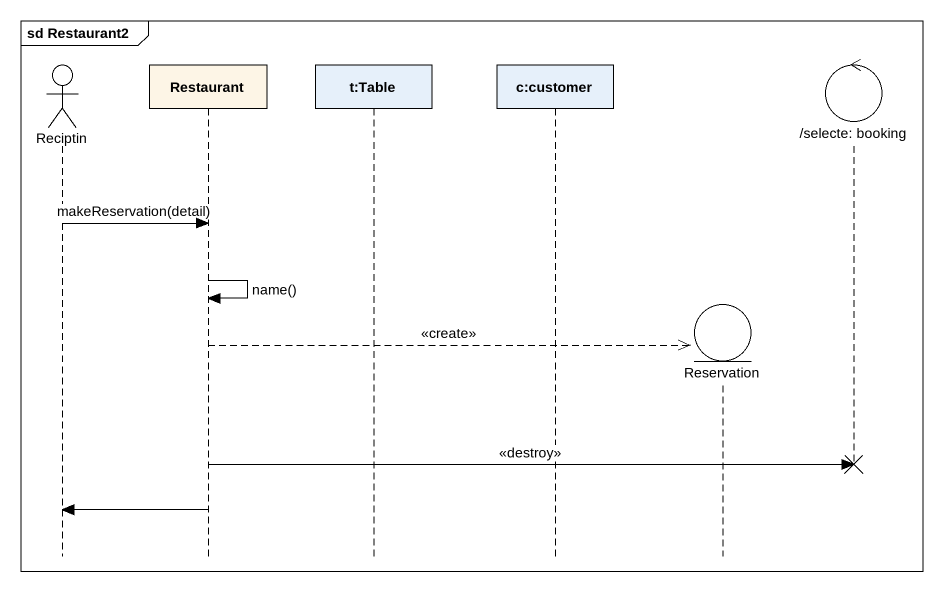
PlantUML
@startuml
mainframe sd Restaurant2
hide footbox
actor Reciptin
participant Restaurant #FDF5E6
participant "t:Table" as t_Table
participant "c:customer" as c_customer
entity Reservation
control "/selecte: booking" as selecte_booking

Reciptin -> Restaurant : makeReservation(detail)
Restaurant -> Restaurant : name()
Restaurant -->> Reservation ** : <<create>>
Restaurant -> selecte_booking !! : <<destroy>>
Restaurant -> Reciptin
@enduml
